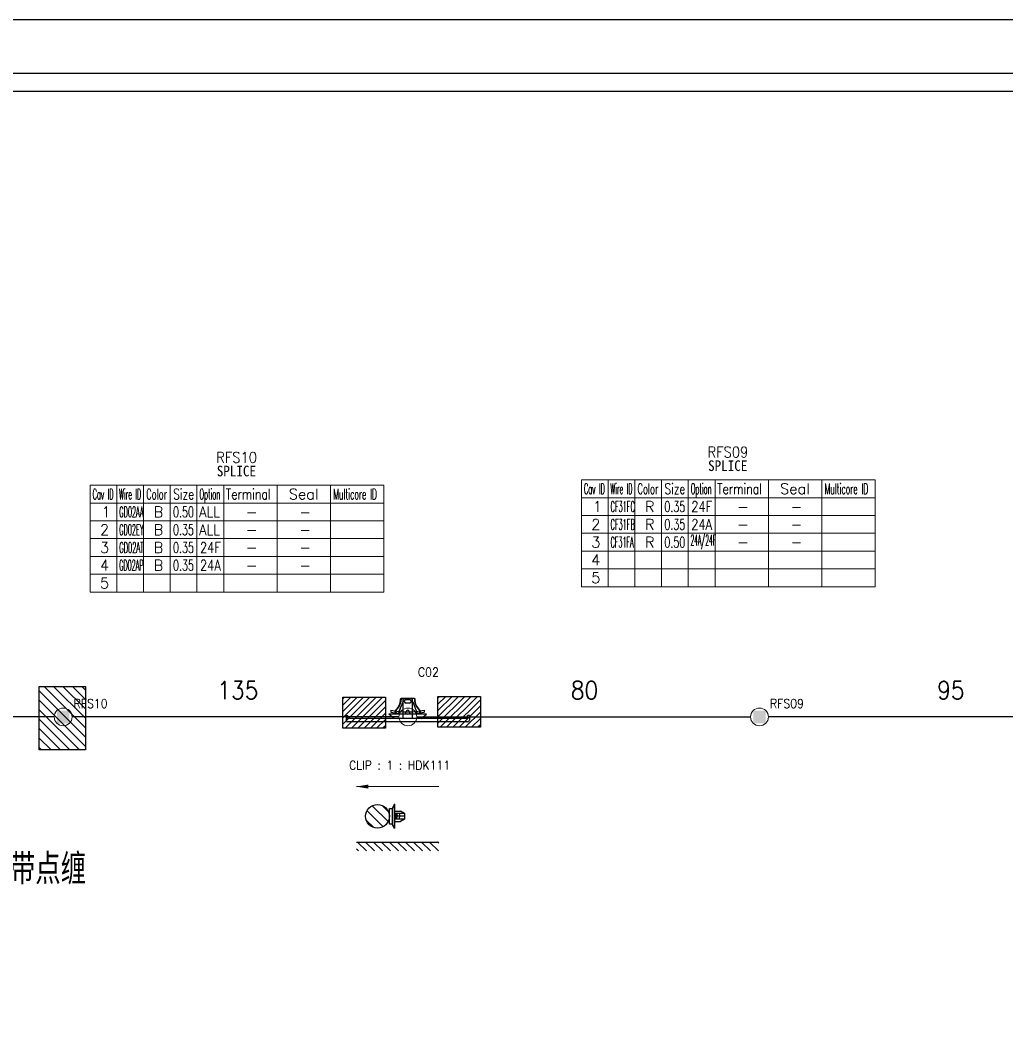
# Model space of a CAD drawing. Header units: inches. Extents: x 47316 to 59086, y 3141 to 11743.
# Drawn here: x 51410.4 to 51687.4, y 7430 to 7710.2 of the extents above; entities that cross this region are included whole.
import ezdxf

# ---------------------------------------------------------------- set-up
doc = ezdxf.new("R2010")
doc.units = ezdxf.units.IN
doc.header["$MEASUREMENT"] = 0
doc.layers.add('at_Entity', color=1, linetype='Continuous')
doc.layers.add('Beschreibung', color=7, linetype='Continuous', lineweight=25)
doc.styles.add('MtX_SimSun', font='')
doc.styles.get("Standard").update_dxf_attribs({"font": ''})
doc.styles.get('MtX_SimSun').set_extended_font_data('SimSun')
doc.styles.get('Standard').set_extended_font_data('SimSun')
doc.linetypes.add('_VH_OTCON', pattern='A,0.0001,[7,VeSys.shx,S=0.1,R=0,X=0,Y=0],-0.4,[7,VeSys.shx,S=0.1,R=0,X=0,Y=0],-0.4,["X",Standard,S=1,R=0,X=-0.5,Y=-0.5],-0.0001,[7,VeSys.shx,S=0.1,R=0,X=0,Y=0],-0.4', length=1.2002)

msp = doc.modelspace()

# ---------------------------------------------------------------- linework, layer by layer
at = {"color": 0, "lineweight": -3}
for p, q in [((52030.93, 7710.2), (50247.93, 7710.2)), ((50267.93, 7695.2), (52010.93, 7695.2)), ((50267.93, 7690.2), (52010.93, 7690.2)), ((51508.69, 7519.88), (51501.15, 7512.34)), ((51506.92, 7519.88), (51501.15, 7514.11)), ((51505.15, 7519.88), (51501.15, 7515.88)), ((51503.39, 7519.88), (51501.15, 7517.64)), ((51501.62, 7519.88), (51501.15, 7519.41)), ((51501.15, 7511.19), (51501.15, 7519.88)), ((51501.15, 7519.88), (51513.06, 7519.88)), ((51510.46, 7519.88), (51501.77, 7511.19)), ((51512.22, 7519.88), (51503.53, 7511.19)), ((51513.06, 7518.94), (51505.3, 7511.19)), ((51513.06, 7519.88), (51513.06, 7511.19)), ((51517.34, 7518.29), (51517.17, 7517.82)), ((51518.04, 7518.71), (51517.33, 7516.94)), ((51517.44, 7518.79), (51517.34, 7518.29)), ((51517.48, 7519.3), (51517.44, 7518.79)), ((51520.73, 7518.53), (51521.42, 7516.8)), ((51521.21, 7519.3), (51521.25, 7518.79)), ((51521.25, 7518.79), (51521.35, 7518.29)), ((51521.35, 7518.29), (51521.52, 7517.82)), ((51535.37, 7520.11), (51527.84, 7512.58)), ((51533.61, 7520.11), (51527.84, 7514.35)), ((51531.84, 7520.11), (51527.84, 7516.11)), ((51530.07, 7520.11), (51527.84, 7517.88)), ((51528.3, 7520.11), (51527.84, 7519.65)), ((51527.84, 7511.42), (51527.84, 7520.11)), ((51527.84, 7520.11), (51539.75, 7520.11)), ((51537.14, 7520.11), (51528.45, 7511.42)), ((51538.91, 7520.11), (51530.22, 7511.42)), ((51539.75, 7519.18), (51531.99, 7511.42)), ((51539.75, 7520.11), (51539.75, 7511.42)), ((51513.06, 7517.18), (51507.07, 7511.19)), ((51513.06, 7515.41), (51508.84, 7511.19)), ((51516.36, 7516.58), (51516.01, 7516.25)), ((51516.68, 7516.96), (51516.36, 7516.58)), ((51517.33, 7516.94), (51516.64, 7515.14)), ((51516.95, 7517.36), (51516.68, 7516.96)), ((51517.17, 7517.82), (51516.95, 7517.36)), ((51521.42, 7516.8), (51522.05, 7515.14)), ((51521.52, 7517.82), (51521.74, 7517.36)), ((51521.74, 7517.36), (51522.01, 7516.96)), ((51522.01, 7516.96), (51522.32, 7516.58)), ((51522.32, 7516.58), (51522.68, 7516.25)), ((51539.75, 7517.41), (51533.76, 7511.42)), ((51539.75, 7515.65), (51535.52, 7511.42)), ((51536.15, 7513.93), (51502.54, 7513.93)), ((51536.15, 7512.92), (51502.54, 7512.92)), ((51513.06, 7513.64), (51510.61, 7511.19)), ((51539.75, 7513.88), (51537.29, 7511.42)), ((51513.06, 7511.19), (51501.15, 7511.19)), ((51513.06, 7511.87), (51512.37, 7511.19)), ((51539.75, 7511.42), (51527.84, 7511.42)), ((51539.75, 7512.11), (51539.06, 7511.42)), ((51507.91, 7487.97), (51512.42, 7483.46)), ((51509.36, 7489.39), (51513.83, 7484.91)), ((51512.13, 7489.48), (51513.93, 7487.68)), ((51514.18, 7484.23), (51514.18, 7488.58)), ((51514.18, 7488.58), (51514.93, 7488.58)), ((51514.93, 7488.58), (51514.93, 7484.23)), ((51507.69, 7485.33), (51509.78, 7483.24)), ((51514.93, 7484.23), (51514.18, 7484.23)), ((51504.91, 7479.15, 0), (51528.07, 7479.15, 0)), ((51507.78, 7476.66, 0), (51505.28, 7479.15, 0)), ((51510.02, 7476.66, 0), (51507.52, 7479.15, 0)), ((51512.27, 7476.66, 0), (51509.77, 7479.15, 0)), ((51514.51, 7476.66, 0), (51512.02, 7479.15, 0)), ((51516.76, 7476.66, 0), (51514.26, 7479.15, 0)), ((51519, 7476.66, 0), (51516.51, 7479.15, 0)), ((51521.25, 7476.66, 0), (51518.75, 7479.15, 0)), ((51523.49, 7476.66, 0), (51521, 7479.15, 0)), ((51525.74, 7476.66, 0), (51523.24, 7479.15, 0)), ((51527.98, 7476.66, 0), (51525.49, 7479.15, 0)), ((51528.07, 7478.82, 0), (51527.73, 7479.15, 0)), ((51505.53, 7476.66, 0), (51504.91, 7477.28, 0))]:
    msp.add_line(p, q, dxfattribs=at)
at = {"color": 102, "linetype": 'Continuous', "lineweight": 15}
for p, q in [((51568.15, 7580.94), (51650.65, 7580.94)), ((51568.15, 7575.94), (51568.15, 7580.94)), ((51430.15, 7579.44), (51512.65, 7579.44)), ((51430.15, 7574.44), (51430.15, 7579.44)), ((51430.15, 7574.44), (51512.65, 7574.44)), ((51437.65, 7569.44), (51437.65, 7574.44)), ((51445.15, 7569.44), (51445.15, 7574.44)), ((51452.65, 7569.44), (51452.65, 7574.44)), ((51460.15, 7569.44), (51460.15, 7574.44)), ((51467.65, 7569.44), (51467.65, 7574.44)), ((51482.65, 7569.44), (51482.65, 7574.44)), ((51497.65, 7569.44), (51497.65, 7574.44)), ((51568.15, 7575.94), (51650.65, 7575.94)), ((51575.65, 7570.94), (51575.65, 7575.94)), ((51583.15, 7570.94), (51583.15, 7575.94)), ((51590.65, 7570.94), (51590.65, 7575.94)), ((51598.15, 7570.94), (51598.15, 7575.94)), ((51605.65, 7570.94), (51605.65, 7575.94)), ((51620.65, 7570.94), (51620.65, 7575.94)), ((51635.65, 7570.94), (51635.65, 7575.94)), ((51437.65, 7564.44), (51437.65, 7569.44)), ((51445.15, 7564.44), (51445.15, 7569.44)), ((51452.65, 7564.44), (51452.65, 7569.44)), ((51460.15, 7564.44), (51460.15, 7569.44)), ((51467.65, 7564.44), (51467.65, 7569.44)), ((51482.65, 7564.44), (51482.65, 7569.44)), ((51497.65, 7564.44), (51497.65, 7569.44)), ((51575.65, 7565.94), (51575.65, 7570.94)), ((51583.15, 7565.94), (51583.15, 7570.94)), ((51590.65, 7565.94), (51590.65, 7570.94)), ((51598.15, 7565.94), (51598.15, 7570.94)), ((51605.65, 7565.94), (51605.65, 7570.94)), ((51620.65, 7565.94), (51620.65, 7570.94)), ((51635.65, 7565.94), (51635.65, 7570.94)), ((51575.65, 7560.94), (51575.65, 7565.94)), ((51583.15, 7560.94), (51583.15, 7565.94)), ((51590.65, 7560.94), (51590.65, 7565.94)), ((51598.15, 7560.94), (51598.15, 7565.94)), ((51605.65, 7560.94), (51605.65, 7565.94)), ((51620.65, 7560.94), (51620.65, 7565.94)), ((51635.65, 7560.94), (51635.65, 7565.94)), ((51437.65, 7559.44), (51437.65, 7564.44)), ((51445.15, 7559.44), (51445.15, 7564.44)), ((51452.65, 7559.44), (51452.65, 7564.44)), ((51460.15, 7559.44), (51460.15, 7564.44)), ((51467.65, 7559.44), (51467.65, 7564.44)), ((51482.65, 7559.44), (51482.65, 7564.44)), ((51497.65, 7559.44), (51497.65, 7564.44)), ((51575.65, 7555.94), (51575.65, 7560.94)), ((51583.15, 7555.94), (51583.15, 7560.94)), ((51590.65, 7555.94), (51590.65, 7560.94)), ((51598.15, 7555.94), (51598.15, 7560.94)), ((51605.65, 7555.94), (51605.65, 7560.94)), ((51620.65, 7555.94), (51620.65, 7560.94)), ((51635.65, 7555.94), (51635.65, 7560.94)), ((51437.65, 7554.44), (51437.65, 7559.44)), ((51445.15, 7554.44), (51445.15, 7559.44)), ((51452.65, 7554.44), (51452.65, 7559.44)), ((51460.15, 7554.44), (51460.15, 7559.44)), ((51467.65, 7554.44), (51467.65, 7559.44)), ((51482.65, 7554.44), (51482.65, 7559.44)), ((51497.65, 7554.44), (51497.65, 7559.44)), ((51575.65, 7550.94), (51575.65, 7555.94)), ((51583.15, 7550.94), (51583.15, 7555.94)), ((51590.65, 7550.94), (51590.65, 7555.94)), ((51598.15, 7550.94), (51598.15, 7555.94)), ((51605.65, 7550.94), (51605.65, 7555.94)), ((51620.65, 7550.94), (51620.65, 7555.94)), ((51635.65, 7550.94), (51635.65, 7555.94)), ((51437.65, 7549.44), (51437.65, 7554.44)), ((51445.15, 7549.44), (51445.15, 7554.44)), ((51452.65, 7549.44), (51452.65, 7554.44)), ((51460.15, 7549.44), (51460.15, 7554.44)), ((51467.65, 7549.44), (51467.65, 7554.44)), ((51482.65, 7549.44), (51482.65, 7554.44)), ((51497.65, 7549.44), (51497.65, 7554.44))]:
    msp.add_line(p, q, dxfattribs=at)
at = {"color": 7, "linetype": 'Continuous', "lineweight": 15}
for p, q in [((51575.65, 7575.94), (51575.65, 7580.94)), ((51583.15, 7575.94), (51583.15, 7580.94)), ((51590.65, 7575.94), (51590.65, 7580.94)), ((51598.15, 7575.94), (51598.15, 7580.94)), ((51605.65, 7575.94), (51605.65, 7580.94)), ((51620.65, 7575.94), (51620.65, 7580.94)), ((51635.65, 7575.94), (51635.65, 7580.94)), ((51650.65, 7575.94), (51650.65, 7580.94)), ((51437.65, 7574.44), (51437.65, 7579.44)), ((51445.15, 7574.44), (51445.15, 7579.44)), ((51452.65, 7574.44), (51452.65, 7579.44)), ((51460.15, 7574.44), (51460.15, 7579.44)), ((51467.65, 7574.44), (51467.65, 7579.44)), ((51482.65, 7574.44), (51482.65, 7579.44)), ((51497.65, 7574.44), (51497.65, 7579.44)), ((51512.65, 7574.44), (51512.65, 7579.44))]:
    msp.add_line(p, q, dxfattribs=at)
at = {"color": 3, "lineweight": -3}
for p, q in [((51415.81, 7505.06), (51415.81, 7522.92)), ((51415.81, 7522.92), (51428.84, 7522.92)), ((51415.81, 7521.67), (51428.84, 7508.63)), ((51417.21, 7522.92), (51428.84, 7511.28)), ((51419.86, 7522.92), (51428.84, 7513.94)), ((51422.51, 7522.92), (51428.84, 7516.59)), ((51425.16, 7522.92), (51428.84, 7519.24)), ((51427.81, 7522.92), (51428.84, 7521.89)), ((51428.84, 7522.92), (51428.84, 7505.06)), ((51415.81, 7519.02), (51428.84, 7505.98)), ((51415.81, 7516.36), (51427.11, 7505.06)), ((51415.81, 7513.71), (51424.46, 7505.06)), ((51415.81, 7511.06), (51421.81, 7505.06)), ((51415.81, 7508.41), (51419.16, 7505.06)), ((51415.81, 7505.76), (51416.5, 7505.06)), ((51428.84, 7505.06), (51415.81, 7505.06))]:
    msp.add_line(p, q, dxfattribs=at)
at = {"color": 0, "lineweight": -3, "ltscale": 0.007297}
for p, q in [((51517.33, 7519.47), (51517.48, 7519.47)), ((51517.33, 7519.3), (51517.48, 7519.3)), ((51521.21, 7519.47), (51521.36, 7519.47)), ((51521.21, 7519.3), (51521.36, 7519.3))]:
    msp.add_line(p, q, dxfattribs=at)
at = {"color": 0, "lineweight": -3, "ltscale": 0.008013}
for p, q in [((51517.33, 7519.47), (51517.33, 7519.3)), ((51517.48, 7519.3), (51517.48, 7519.47)), ((51521.21, 7519.47), (51521.21, 7519.3)), ((51521.36, 7519.47), (51521.36, 7519.3))]:
    msp.add_line(p, q, dxfattribs=at)
at = {"color": 0, "lineweight": -3, "ltscale": 0.030203}
for p, q in [((51518.09, 7519.47), (51517.48, 7519.47)), ((51521.21, 7519.47), (51520.6, 7519.47))]:
    msp.add_line(p, q, dxfattribs=at)
at = {"color": 0, "lineweight": -3, "ltscale": 0.021651}
for p, q in [((51518.09, 7519.03), (51518.09, 7519.47)), ((51520.6, 7519.47), (51520.6, 7519.03))]:
    msp.add_line(p, q, dxfattribs=at)
at = {"color": 0, "lineweight": -3, "ltscale": 0.125}
msp.add_line((51520.6, 7519.47), (51518.09, 7519.47), dxfattribs=at)
at = {"color": 0, "lineweight": -3, "ltscale": 0.018167}
for p, q in [((51518.45, 7519.03), (51518.09, 7519.03)), ((51520.6, 7519.03), (51520.24, 7519.03))]:
    msp.add_line(p, q, dxfattribs=at)
at = {"color": 0, "lineweight": -3, "ltscale": 0.193349}
for p, q in [((51518.09, 7515.14), (51518.09, 7519.03)), ((51520.6, 7519.03), (51520.6, 7515.14))]:
    msp.add_line(p, q, dxfattribs=at)
at = {"color": 0, "lineweight": -3, "ltscale": 0.05}
for p, q in [((51518.84, 7519.21), (51519.85, 7519.21)), ((51519.85, 7518.21), (51518.84, 7518.21))]:
    msp.add_line(p, q, dxfattribs=at)
at = {"color": 0, "lineweight": -3, "ltscale": 0.00959}
msp.add_line((51520.65, 7518.71), (51520.73, 7518.53), dxfattribs=at)
at = {"color": 0}
for p, q in [((51514.6, 7516.27), (51514.6, 7515.68)), ((51514.6, 7516.27), (51514.6, 7515.68)), ((51523.99, 7516.27), (51523.99, 7515.68)), ((51523.99, 7516.27), (51523.99, 7515.68))]:
    msp.add_line(p, q, dxfattribs=at)
at = {"color": 0, "lineweight": -3, "ltscale": 0.029262}
for p, q in [((51515.92, 7516.25), (51515.72, 7515.69)), ((51522.77, 7516.25), (51522.97, 7515.69))]:
    msp.add_line(p, q, dxfattribs=at)
at = {"color": 0, "lineweight": -3, "ltscale": 0.003951}
msp.add_line((51515.8, 7515.69), (51515.72, 7515.69), dxfattribs=at)
at = {"color": 0, "lineweight": -3, "ltscale": 0.0182}
msp.add_line((51516.07, 7515.59), (51515.72, 7515.69), dxfattribs=at)
at = {"color": 0, "lineweight": -3, "ltscale": 0.029344}
for p, q in [((51516.01, 7516.25), (51515.8, 7515.69)), ((51522.68, 7516.25), (51522.89, 7515.69))]:
    msp.add_line(p, q, dxfattribs=at)
at = {"color": 0, "lineweight": -3, "ltscale": 0.018619}
for p, q in [((51516.16, 7515.59), (51515.8, 7515.69)), ((51522.53, 7515.59), (51522.89, 7515.69))]:
    msp.add_line(p, q, dxfattribs=at)
at = {"color": 0, "lineweight": -3, "ltscale": 0.004189}
for p, q in [((51515.92, 7516.25), (51516.01, 7516.25)), ((51522.68, 7516.25), (51522.77, 7516.25))]:
    msp.add_line(p, q, dxfattribs=at)
at = {"color": 0, "lineweight": -3, "ltscale": 0.004385}
for p, q in [((51516.07, 7515.59), (51516.16, 7515.59)), ((51522.62, 7515.59), (51522.53, 7515.59))]:
    msp.add_line(p, q, dxfattribs=at)
at = {"color": 0, "lineweight": -3, "ltscale": 0.022501}
for p, q in [((51516.07, 7515.59), (51516.07, 7515.14)), ((51516.16, 7515.59), (51516.16, 7515.14)), ((51522.53, 7515.59), (51522.53, 7515.14)), ((51522.62, 7515.59), (51522.62, 7515.14))]:
    msp.add_line(p, q, dxfattribs=at)
at = {"color": 0, "lineweight": -3, "ltscale": 0.0275}
for p, q in [((51518.84, 7515.14), (51518.84, 7515.69)), ((51519.85, 7515.69), (51519.85, 7515.14))]:
    msp.add_line(p, q, dxfattribs=at)
at = {"color": 0, "lineweight": -3, "ltscale": 0.018199}
msp.add_line((51522.62, 7515.59), (51522.97, 7515.69), dxfattribs=at)
at = {"color": 0, "lineweight": -3, "ltscale": 0.003949}
msp.add_line((51522.89, 7515.69), (51522.97, 7515.69), dxfattribs=at)
at = {"color": 0, "linetype": '_VH_OTCON', "lineweight": -3, "ltscale": 5}
for p, q in [((51516.89, 7514.34), (51425.06, 7514.34)), ((51521.89, 7514.34), (51615.65, 7514.34)), ((51722.73, 7514.34), (51620.65, 7514.34))]:
    msp.add_line(p, q, dxfattribs=at)
at = {"color": 0, "lineweight": -3, "ltscale": 0.025}
for p, q in [((51502.03, 7514.69), (51502.54, 7514.69)), ((51536.66, 7514.69), (51536.15, 7514.69))]:
    msp.add_line(p, q, dxfattribs=at)
at = {"color": 0, "lineweight": -3, "ltscale": 0.0625}
for p, q in [((51502.03, 7514.69), (51502.03, 7513.43)), ((51536.66, 7514.69), (51536.66, 7513.43))]:
    msp.add_line(p, q, dxfattribs=at)
at = {"color": 0, "lineweight": -3, "ltscale": 0.0375}
for p, q in [((51502.54, 7513.93), (51502.54, 7514.69)), ((51536.15, 7513.93), (51536.15, 7514.69))]:
    msp.add_line(p, q, dxfattribs=at)
at = {"color": 0, "lineweight": -3, "ltscale": 0.2}
msp.add_line((51518.06, 7515.14), (51514.04, 7515.14), dxfattribs=at)
at = {"color": 0, "lineweight": -3, "ltscale": 0.096047}
msp.add_line((51515.55, 7513.93), (51514.04, 7515.14), dxfattribs=at)
at = {"color": 0, "lineweight": -3, "ltscale": 0.06}
for p, q in [((51518.06, 7513.93), (51518.06, 7515.14)), ((51520.63, 7515.14), (51520.63, 7513.93))]:
    msp.add_line(p, q, dxfattribs=at)
at = {"color": 0, "lineweight": -3, "ltscale": 0.127501}
msp.add_line((51520.63, 7515.14), (51518.06, 7515.14), dxfattribs=at)
at = {"color": 0, "lineweight": -3, "ltscale": 0.200002}
msp.add_line((51524.65, 7515.14), (51520.63, 7515.14), dxfattribs=at)
at = {"color": 0, "lineweight": -3, "ltscale": 0.096049}
msp.add_line((51523.14, 7513.93), (51524.65, 7515.14), dxfattribs=at)
at = {"color": 102, "linetype": 'Continuous', "lineweight": 15}
for points in [[(51430.15, 7569.44), (51430.15, 7574.44), (51512.65, 7574.44), (51512.65, 7569.44)], [(51568.15, 7570.94), (51568.15, 7575.94), (51650.65, 7575.94), (51650.65, 7570.94)], [(51430.15, 7564.44), (51430.15, 7569.44), (51512.65, 7569.44), (51512.65, 7564.44)], [(51568.15, 7565.94), (51568.15, 7570.94), (51650.65, 7570.94), (51650.65, 7565.94)], [(51568.15, 7560.94), (51568.15, 7565.94), (51650.65, 7565.94), (51650.65, 7560.94)], [(51430.15, 7559.44), (51430.15, 7564.44), (51512.65, 7564.44), (51512.65, 7559.44)], [(51568.15, 7555.94), (51568.15, 7560.94), (51650.65, 7560.94), (51650.65, 7555.94)], [(51430.15, 7554.44), (51430.15, 7559.44), (51512.65, 7559.44), (51512.65, 7554.44)], [(51568.15, 7550.94), (51568.15, 7555.94), (51650.65, 7555.94), (51650.65, 7550.94)], [(51430.15, 7549.44), (51430.15, 7554.44), (51512.65, 7554.44), (51512.65, 7549.44)]]:
    msp.add_lwpolyline(points, close=True, dxfattribs=at)
at = {"color": 0, "linetype": '_VH_OTCON', "lineweight": -3, "ltscale": 5}
msp.add_lwpolyline([(51420.06, 7514.34), (51308.33, 7514.34), (51308.33, 7429.99)], dxfattribs=at)
at = {"color": 40, "linetype": 'Continuous', "lineweight": 15}
for centre in [(51422.56, 7514.34), (51618.15, 7514.34)]:
    msp.add_circle(centre, 2.5, dxfattribs=at)
at = {"color": 0, "linetype": 'Continuous', "lineweight": 15}
msp.add_circle((51519.39, 7514.34), 2.5, dxfattribs=at)
at = {"color": 0, "lineweight": -3}
msp.add_circle((51510.85, 7486.4), 3.33, dxfattribs=at)
for centre, radius, start, end in [((51513.31, 7519.3), 4.03, 310.5416, 360), ((51518.84, 7518.71), 0.503, 90, 270), ((51519.85, 7518.71), 0.503, 270, 90), ((51525.38, 7519.3), 4.03, 180, 229.4584), ((51519.29, 7536.16), 20.44, 256.7271, 283.2729), ((51519.29, 7536.16), 20.44, 256.7271, 283.2729), ((51519.29, 7535.58), 20.44, 256.7271, 283.2729), ((51519.29, 7535.58), 20.44, 256.7271, 283.2729), ((51710.15, 7442.24), 206.79, 158.8139, 159.3585), ((51519.34, 7515.69), 0.503, 0, 180), ((51502.54, 7513.43), 0.503, 180, 270), ((51536.15, 7513.43), 0.503, 270, 0)]:
    msp.add_arc(centre, radius, start, end, dxfattribs=at)
at = {"color": 40, "linetype": 'Continuous', "lineweight": 15, "extrusion": (0, 0, -1)}
for points in [[(-51420.79, 7516.11), (-51420.79, 7512.57), (-51424.33, 7516.11), (-51424.33, 7512.57)], [(-51616.38, 7516.11), (-51616.38, 7512.57), (-51619.92, 7516.11), (-51619.92, 7512.57)]]:
    msp.add_solid(points, dxfattribs=at)
at = {"layer": 'at_Entity', "color": 0, "lineweight": -3}
for p, q in [((51515.63, 7489.83), (51514.93, 7488.58)), ((51515.63, 7482.97), (51515.63, 7489.83)), ((51515.63, 7489.83), (51515.76, 7489.83)), ((51515.75, 7487.81), (51517.29, 7487.81)), ((51515.76, 7482.97), (51515.76, 7489.83)), ((51518.45, 7487.23), (51515.76, 7487.23)), ((51515.88, 7487.23), (51515.88, 7485.57)), ((51516.2, 7486.4), (51516.07, 7487.23)), ((51516.27, 7487.23), (51516.33, 7486.4)), ((51516.97, 7487.23), (51517.16, 7486.4)), ((51518.45, 7487.23), (51517.29, 7487.81)), ((51518.57, 7487.17), (51518.45, 7487.23)), ((51515.75, 7484.99), (51517.29, 7484.99)), ((51518.45, 7485.57), (51515.76, 7485.57)), ((51516.07, 7485.57), (51516.2, 7486.4)), ((51518.57, 7486.4), (51516.2, 7486.4)), ((51516.27, 7485.57), (51516.33, 7486.4)), ((51516.97, 7485.57), (51517.16, 7486.4)), ((51518.45, 7485.57), (51517.29, 7484.99)), ((51518.57, 7485.63), (51518.45, 7485.57)), ((51518.57, 7485.63), (51518.57, 7487.17)), ((51515.63, 7482.97), (51514.93, 7484.23))]:
    msp.add_line(p, q, dxfattribs=at)
at = {"layer": 'Beschreibung', "color": 0, "lineweight": 0}
msp.add_line((51504.91, 7494.76, 0), (51528.07, 7494.76, 0), dxfattribs=at)
msp.add_solid([(51508.31, 7494.19, 0), (51508.31, 7495.33, 0), (51504.91, 7494.76, 0)], dxfattribs=at)

# ---------------------------------------------------------------- texts
at = {"lineweight": -3, "style": 'MtX_SimSun', "width": 0.7}
msp.add_text('此位置绿色PVC胶带点缠', height=7.5, dxfattribs=at).set_placement((51353.87, 7468.12))
at = {"color": 6, "linetype": 'Continuous', "lineweight": 20, "char_height": 3, "attachment_point": 1}
for s, insert, width in [('\\Fromans.shx;\\W0.9000000000;\\T1.0000000000;\\o\\lRFS10', (51465.55, 7588.76), 12.7286), ('\\Fromans.shx;\\W0.9000000000;\\T1.0000000000;\\o\\lRFS09', (51603.55, 7590.26), 12.7286), ('\\f黑体|b0|i0|c1|p0;\\W0.9000000000;\\T1.0000000000;\\o\\lSPLICE', (51603.71, 7586.44), 11.6494), ('\\f黑体|b0|i0|c1|p0;\\W0.9000000000;\\T1.0000000000;\\o\\lSPLICE', (51465.71, 7584.94), 11.6494)]:
    msp.add_mtext(s, dxfattribs=dict(at, insert=insert, width=width))
at = {"color": 7, "linetype": 'Continuous', "lineweight": 15, "char_height": 3, "attachment_point": 1}
for s, insert, width in [('\\Fromans.shx;\\W0.4292452830;\\T1.0000000000;\\o\\lCav ID', (51568.83, 7579.94), 6.5), ('\\Fromans.shx;\\W0.4026548673;\\T1.0000000000;\\o\\lWire ID', (51576.26, 7579.94), 6.5), ('\\Fromans.shx;\\W0.5687500000;\\T1.0000000000;\\o\\lColor', (51583.89, 7579.94), 6.5), ('\\Fromans.shx;\\W0.7222222222;\\T1.0000000000;\\o\\lSize', (51591.46, 7579.94), 6.5), ('\\Fromans.shx;\\W0.4595959596;\\T1.0000000000;\\o\\lOption', (51598.84, 7579.94), 6.5), ('\\Fromans.shx;\\W0.7480916031;\\T1.0000000000;\\o\\lTerminal', (51606.25, 7579.94), 14), ('\\Fromans.shx;\\W1.0000000000;\\T1.0000000000;\\o\\lSeal', (51623.93, 7579.94), 9.2857), ('\\Fromans.shx;\\W0.5185185185;\\T1.0000000000;\\o\\lMulticore ID', (51636.44, 7579.94), 14), ('\\Fromans.shx;\\W0.4292452830;\\T1.0000000000;\\o\\lCav ID', (51430.83, 7578.44), 6.5), ('\\Fromans.shx;\\W0.4026548673;\\T1.0000000000;\\o\\lWire ID', (51438.26, 7578.44), 6.5), ('\\Fromans.shx;\\W0.5687500000;\\T1.0000000000;\\o\\lColor', (51445.89, 7578.44), 6.5), ('\\Fromans.shx;\\W0.7222222222;\\T1.0000000000;\\o\\lSize', (51453.46, 7578.44), 6.5), ('\\Fromans.shx;\\W0.4595959596;\\T1.0000000000;\\o\\lOption', (51460.84, 7578.44), 6.5), ('\\Fromans.shx;\\W0.7480916031;\\T1.0000000000;\\o\\lTerminal', (51468.25, 7578.44), 14), ('\\Fromans.shx;\\W1.0000000000;\\T1.0000000000;\\o\\lSeal', (51485.93, 7578.44), 9.2857), ('\\Fromans.shx;\\W0.5185185185;\\T1.0000000000;\\o\\lMulticore ID', (51498.44, 7578.44), 14), ('\\Fromans.shx;\\W1.0000000000;\\T1.0000000000;\\o\\l1', (51571.33, 7574.94), 2.8571), ('\\Fromans.shx;\\W1.0000000000;\\T1.0000000000;\\o\\l1', (51433.33, 7573.44), 2.8571), ('\\Fromans.shx;\\W1.0000000000;\\T1.0000000000;\\o\\l2', (51570.9, 7569.94), 2.8571), ('\\Fromans.shx;\\W1.0000000000;\\T1.0000000000;\\o\\l2', (51432.9, 7568.44), 2.8571), ('\\Fromans.shx;\\W1.0000000000;\\T1.0000000000;\\o\\l3', (51432.9, 7563.44), 2.8571), ('\\Fromans.shx;\\W1.0000000000;\\T1.0000000000;\\o\\l3', (51570.9, 7564.94), 2.8571), ('\\Fromans.shx;\\W1.0000000000;\\T1.0000000000;\\o\\l4', (51432.9, 7558.44), 2.8571), ('\\Fromans.shx;\\W1.0000000000;\\T1.0000000000;\\o\\l4', (51570.9, 7559.94), 2.8571), ('\\Fromans.shx;\\W1.0000000000;\\T1.0000000000;\\o\\l5', (51570.9, 7554.94), 2.8571), ('\\Fromans.shx;\\W1.0000000000;\\T1.0000000000;\\o\\l5', (51432.9, 7553.44), 2.8571)]:
    msp.add_mtext(s, dxfattribs=dict(at, insert=insert, width=width))
at = {"color": 21, "linetype": 'Continuous', "lineweight": 15, "attachment_point": 1}
for s, insert, char_height, width in [('\\Fromans.shx;\\W0.3855932203;\\T1.0000000000;\\o\\lCF31FC', (51576.31, 7574.94), 3, 6.5), ('\\Fromans.shx;\\W0.6500000000;\\T1.0000000000;\\o\\l0.35', (51591.43, 7574.94), 3, 6.5), ('\\Fromans.shx;\\W0.3855932203;\\T1.0000000000;\\o\\lGD02AA', (51438.31, 7573.44), 3, 6.5), ('\\Fromans.shx;\\W0.6500000000;\\T1.0000000000;\\o\\l0.50', (51453.43, 7573.44), 3, 6.5), ('\\Fromans.shx;\\W1.0000000000;\\T1.0000000000;\\o\\l-', (51473.86, 7573.44), 3, 3.7143), ('\\Fromans.shx;\\W1.0000000000;\\T1.0000000000;\\o\\l-', (51611.86, 7574.94), 3, 3.7143), ('\\Fromans.shx;\\W0.3855932203;\\T1.0000000000;\\o\\lCF31FB', (51576.31, 7569.94), 3, 6.5), ('\\Fromans.shx;\\W0.6500000000;\\T1.0000000000;\\o\\l0.35', (51591.43, 7569.94), 3, 6.5), ('\\Fromans.shx;\\W0.3823529412;\\T1.0000000000;\\o\\lGD02EY', (51438.31, 7568.44), 3, 6.5), ('\\Fromans.shx;\\W0.6500000000;\\T1.0000000000;\\o\\l0.35', (51453.43, 7568.44), 3, 6.5), ('\\Fromans.shx;\\W1.0000000000;\\T1.0000000000;\\o\\l-', (51473.86, 7568.44), 3, 3.7143), ('\\Fromans.shx;\\W1.0000000000;\\T1.0000000000;\\o\\l-', (51611.86, 7569.94), 3, 3.7143), ('\\Fromans.shx;\\W0.3922413793;\\T1.0000000000;\\o\\lGD02AT', (51438.32, 7563.44), 3, 6.5), ('\\Fromans.shx;\\W0.6500000000;\\T1.0000000000;\\o\\l0.35', (51453.43, 7563.44), 3, 6.5), ('\\Fromans.shx;\\W0.3956521739;\\T1.0000000000;\\o\\lCF31FA', (51576.32, 7564.94), 3, 6.5), ('\\Fromans.shx;\\W0.6500000000;\\T1.0000000000;\\o\\l0.50', (51591.43, 7564.94), 3, 6.5), ('\\Fromans.shx;\\W1.0000000000;\\T1.0000000000;\\o\\l-', (51611.86, 7564.94), 3, 3.7143), ('\\Fromans.shx;\\W1.0000000000;\\T1.0000000000;\\o\\l-', (51473.86, 7563.44), 3, 3.7143), ('\\Fromans.shx;\\W0.3760330579;\\T1.0000000000;\\o\\lGD02AP', (51438.31, 7558.44), 3, 6.5), ('\\Fromans.shx;\\W0.6500000000;\\T1.0000000000;\\o\\l0.35', (51453.43, 7558.44), 3, 6.5), ('\\Fromans.shx;\\W1.0000000000;\\T1.0000000000;\\o\\l-', (51473.86, 7558.44), 3, 3.7143), ('\\Fromans.shx;\\W0.9000000000;\\T1.0000000000;\\o\\lC02', (51522.21, 7528.18), 2.5, 6.5357), ('\\Fromans.shx;\\W0.9000000000;\\T1.0000000000;\\o\\lRFS10', (51425.49, 7519.34), 2.5, 10.6071), ('\\Fromans.shx;\\W0.9000000000;\\T1.0000000000;\\o\\lRFS09', (51621.08, 7519.34), 2.5, 10.6071)]:
    msp.add_mtext(s, dxfattribs=dict(at, insert=insert, char_height=char_height, width=width))
at = {"color": 140, "linetype": 'Continuous', "lineweight": 15, "char_height": 3, "attachment_point": 1}
for s, insert, width in [('\\Fromans.shx;\\W1.0000000000;\\T1.0000000000;\\o\\lR', (51585.97, 7574.94), 3), ('\\Fromans.shx;\\W0.7844827586;\\T1.0000000000;\\o\\l24F', (51598.98, 7574.94), 6.5), ('\\Fromans.shx;\\W1.0000000000;\\T1.0000000000;\\o\\lB', (51447.97, 7573.44), 3), ('\\Fromans.shx;\\W0.8750000000;\\T1.0000000000;\\o\\lALL', (51460.77, 7573.44), 6.5), ('\\Fromans.shx;\\W1.0000000000;\\T1.0000000000;\\o\\l-', (51488.86, 7573.44), 3.7143), ('\\Fromans.shx;\\W1.0000000000;\\T1.0000000000;\\o\\l-', (51626.86, 7574.94), 3.7143), ('\\Fromans.shx;\\W1.0000000000;\\T1.0000000000;\\o\\lR', (51585.97, 7569.94), 3), ('\\Fromans.shx;\\W0.7844827586;\\T1.0000000000;\\o\\l24A', (51598.98, 7569.94), 6.5), ('\\Fromans.shx;\\W1.0000000000;\\T1.0000000000;\\o\\lB', (51447.97, 7568.44), 3), ('\\Fromans.shx;\\W0.8750000000;\\T1.0000000000;\\o\\lALL', (51460.77, 7568.44), 6.5), ('\\Fromans.shx;\\W1.0000000000;\\T1.0000000000;\\o\\l-', (51488.86, 7568.44), 3.7143), ('\\Fromans.shx;\\W0.3297101449;\\T1.0000000000;\\o\\l24A/24F', (51598.79, 7565.52), 6.5), ('\\Fromans.shx;\\W1.0000000000;\\T1.0000000000;\\o\\l-', (51626.86, 7569.94), 3.7143), ('\\Fromans.shx;\\W1.0000000000;\\T1.0000000000;\\o\\lB', (51447.97, 7563.44), 3), ('\\Fromans.shx;\\W0.7844827586;\\T1.0000000000;\\o\\l24F', (51460.98, 7563.44), 6.5), ('\\Fromans.shx;\\W1.0000000000;\\T1.0000000000;\\o\\lR', (51585.97, 7564.94), 3), ('\\Fromans.shx;\\W1.0000000000;\\T1.0000000000;\\o\\l-', (51626.86, 7564.94), 3.7143), ('\\Fromans.shx;\\W1.0000000000;\\T1.0000000000;\\o\\l-', (51488.86, 7563.44), 3.7143), ('\\Fromans.shx;\\W1.0000000000;\\T1.0000000000;\\o\\lB', (51447.97, 7558.44), 3), ('\\Fromans.shx;\\W0.7844827586;\\T1.0000000000;\\o\\l24A', (51460.98, 7558.44), 6.5), ('\\Fromans.shx;\\W1.0000000000;\\T1.0000000000;\\o\\l-', (51488.86, 7558.44), 3.7143)]:
    msp.add_mtext(s, dxfattribs=dict(at, insert=insert, width=width))
at = {"color": 7, "linetype": '_VH_OTCON', "lineweight": 18, "ltscale": 5, "char_height": 5, "attachment_point": 1}
for s, insert, width in [('\\Fromans.shx;\\W0.9000000000;\\T1.0000000000;\\o\\l135', (51465.83, 7524.34), 12.8571), ('\\Fromans.shx;\\W0.9000000000;\\T1.0000000000;\\o\\l80', (51565.13, 7524.34), 8.5714), ('\\Fromans.shx;\\W0.9000000000;\\T1.0000000000;\\o\\l95', (51668.05, 7524.34), 8.5714)]:
    msp.add_mtext(s, dxfattribs=dict(at, insert=insert, width=width))
at = {"color": 42, "linetype": 'Continuous', "lineweight": 15, "insert": (51502.84, 7502.02), "char_height": 2.5, "width": 33.75, "attachment_point": 1}
msp.add_mtext('\\Fromans.shx;\\W0.9000000000;\\T1.0000000000;\\o\\lCLIP : 1 : HDK111', dxfattribs=at)

doc.saveas('drawing.dxf')
